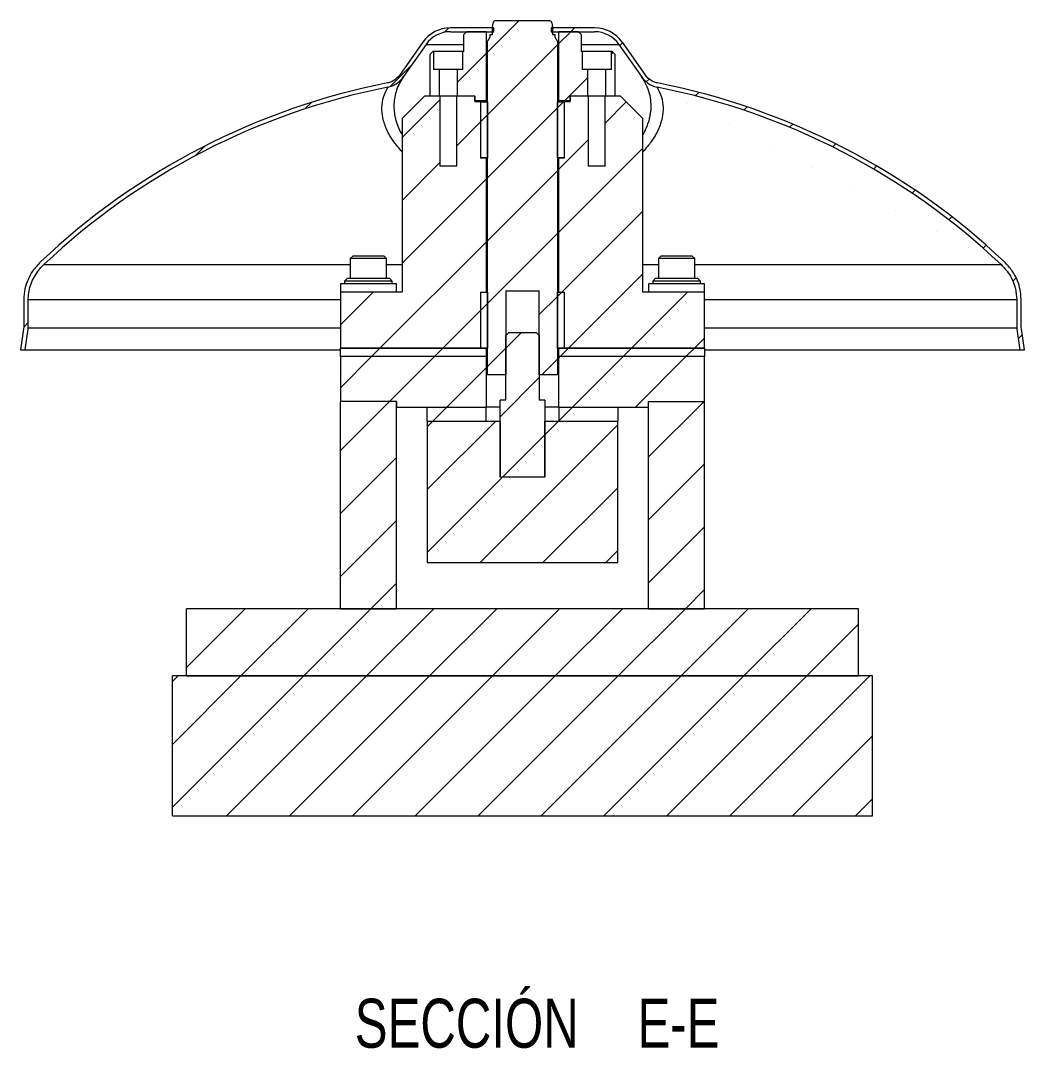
# Model space of a CAD drawing. Header units: millimetres. Extents: x -21 to 4031, y 177 to 2811.
# Drawn here: x 3672.5 to 4030.9, y 830.2 to 1197.3 of the extents above; entities that cross this region are included whole.
import ezdxf

# ---------------------------------------------------------------- set-up
doc = ezdxf.new("R2010")
doc.units = ezdxf.units.MM
doc.styles.add('SLDTEXTSTYLE0', font='TXT', dxfattribs={"width": 0.75})
pattern_1 = [(45, (-1206.17298508073, -828.5643979996075), (-11.22532015133644, 11.22532015133644), [])]

# ---------------------------------------------------------------- blocks, each defined once
blk = doc.blocks.new('SW_NOTE_6')
at = {"color": 0, "linetype": 'Continuous', "lineweight": 0, "char_height": 3.5, "attachment_point": 2, "style": 'SLDTEXTSTYLE0'}
for s, insert in [('SECCIÓN', (10.44531249999991, 4.511737089201883)), ('E-E', (25.56458255648608, 4.511737089201883))]:
    blk.add_mtext(s, dxfattribs=dict(at, insert=insert))

msp = doc.modelspace()

# ---------------------------------------------------------------- hatches: boundary and pattern name
at = {"linetype": 'Continuous', "lineweight": 0}
h = msp.add_hatch(dxfattribs=at)
h.set_pattern_fill('ANSI31', scale=5, style=0)
h.set_pattern_definition(pattern_1)
edge = h.paths.add_edge_path(flags=0)
edge.add_line((3861.210901373917, 1197.268034432825), (3842.270735539814, 1197.268034432825))
edge.add_arc((3842.270735539815, 1196.268034432825), 1.000000000000002, 90, 169.9999999999887)
edge.add_line((3841.285927786802, 1196.441682610492), (3840.990818456865, 1194.768034432825))
edge.add_line((3840.990818456866, 1194.768034432825), (3840.990818456866, 1192.268034432825))
edge.add_line((3840.990818456866, 1192.268034432825), (3840.240818456867, 1192.268034432825))
edge.add_line((3840.240818456867, 1192.268034432825), (3840.240818456867, 1191.500085240394))
edge.add_line((3840.240818456867, 1191.500085240394), (3839.240818456867, 1189.768034432826))
edge.add_line((3839.240818456867, 1189.768034432825), (3839.240818456867, 1070.768034432825))
edge.add_line((3839.240818456867, 1070.768034432825), (3845.740818456866, 1070.768034432825))
edge.add_line((3845.740818456866, 1070.768034432825), (3845.740818456866, 1100.768034432825))
edge.add_line((3845.740818456866, 1100.768034432825), (3857.740818456867, 1100.768034432825))
edge.add_line((3857.740818456867, 1100.768034432825), (3857.740818456867, 1070.768034432825))
edge.add_line((3857.740818456867, 1070.768034432825), (3864.240818456866, 1070.768034432825))
edge.add_line((3864.240818456866, 1070.768034432825), (3864.240818456866, 1189.768034432825))
edge.add_line((3864.240818456866, 1189.768034432825), (3863.240818456866, 1191.500085240394))
edge.add_line((3863.240818456867, 1191.500085240394), (3863.240818456867, 1192.268034432826))
edge.add_line((3863.240818456867, 1192.268034432825), (3862.490818456867, 1192.268034432825))
edge.add_line((3862.490818456867, 1192.268034432825), (3862.490818456867, 1194.768034432825))
edge.add_line((3862.490818456867, 1194.768034432825), (3862.195709126931, 1196.441682610492))
edge.add_arc((3861.210901373917, 1196.268034432825), 1.000000000000002, 10.00000000001125, 90)
h = msp.add_hatch(dxfattribs=at)
h.set_pattern_fill('ANSI31', scale=5, style=0)
h.set_pattern_definition(pattern_1)
edge = h.paths.add_edge_path(flags=0)
edge.add_arc((3825.987623063487, 1182.668034432825), 12.00000000000019, 90, 144.9999999999985)
edge.add_line((3816.15779853202, 1189.550951669038), (3808.11006425499, 1178.057596002508))
edge.add_spline(control_points=[(3808.11006425499, 1178.057596002508), (3807.578587962683, 1177.298569195019), (3806.90124286747, 1176.624367963224), (3806.139164898618, 1176.097276023272), (3805.762314768673, 1175.836627278415), (3805.360256696814, 1175.60855436522), (3804.941393449759, 1175.422792773655), (3804.505299733792, 1175.229389644307), (3804.04599480216, 1175.079925161575), (3803.577894736933, 1174.987920659064)], knot_values=[0, 0, 0, 0, 0.00277980191631353, 0.00277980191631353, 0.00277980191631353, 0.004138576479891916, 0.004138576479891916, 0.004138576479891916, 0.005555168062402534, 0.005555168062402534, 0.005555168062402534, 0.005555168062402534], weights=[1, 1, 1, 1, 1, 1, 1, 1, 1, 1], degree=3, periodic=0)
edge.add_arc((3851.740818456867, 929.5134235476962), 250.1548320540718, 101.1006163060484, 133.4507489901995)
edge.add_spline(control_points=[(3679.701636873135, 1111.117278132342), (3678.637050914274, 1110.108761559239), (3677.671637133561, 1108.982029195645), (3676.849640011926, 1107.767628242891), (3675.557976234922, 1105.859351826654), (3674.595939017796, 1103.675397997094), (3674.099736769967, 1101.425131896643), (3673.828245360017, 1100.193924422171), (3673.689028238401, 1098.925925999457), (3673.689028238401, 1097.665140755701)], knot_values=[0.04994509638318945, 0.04994509638318945, 0.04994509638318945, 0.04994509638318945, 0.05432651562346725, 0.05432651562346725, 0.05432651562346725, 0.06124327101839, 0.06124327101839, 0.06124327101839, 0.06500862924026536, 0.06500862924026536, 0.06500862924026536, 0.06500862924026536], weights=[1, 1, 1, 1, 1, 1, 1, 1, 1, 1], degree=3, periodic=0)
edge.add_line((3673.689028238401, 1097.665140755701), (3673.689028238402, 1087.665140755701))
edge.add_spline(control_points=[(3673.689028238401, 1087.665140755701), (3673.666508233804, 1087.508663599242), (3673.64398925736, 1087.352186294809), (3673.621471307908, 1087.19570884259), (3673.260246956108, 1084.685557269031), (3672.899286871751, 1082.175367652268), (3672.538586327911, 1079.665140755701)], knot_values=[0.3643972442156302, 0.3643972442156302, 0.3643972442156302, 0.3643972442156302, 0.3648715026121995, 0.3648715026121995, 0.3648715026121995, 0.3724793778476108, 0.3724793778476108, 0.3724793778476108, 0.3724793778476108], weights=[1, 1, 1, 1, 1, 1, 1], degree=3, periodic=0)
edge.add_line((3672.538586327911, 1079.665140755701), (3674.162267270784, 1079.665140755701))
edge.add_spline(control_points=[(3674.162267270784, 1079.665140755701), (3674.518076874874, 1082.135815976656), (3674.874144841877, 1084.60645400426), (3675.23047585504, 1087.077054079315), (3675.254558478425, 1087.244029528948), (3675.278642303388, 1087.411004805283), (3675.302727331395, 1087.577979908083)], knot_values=[0.3548922626024608, 0.3548922626024608, 0.3548922626024608, 0.3548922626024608, 0.3623806988624502, 0.3623806988624502, 0.3623806988624502, 0.3628868044712628, 0.3628868044712628, 0.3628868044712628, 0.3628868044712628], weights=[1, 1, 1, 1, 1, 1, 1], degree=3, periodic=0)
edge.add_line((3675.302727331395, 1087.577979908083), (3675.302727331395, 1097.665140755701))
edge.add_spline(control_points=[(3675.302727331395, 1097.665140755701), (3675.302727331395, 1097.987026321817), (3675.312379918327, 1098.309055909593), (3675.331647434698, 1098.630364298039), (3675.440605015309, 1100.447359491355), (3675.868440223427, 1102.268541053474), (3676.566163875343, 1103.94976828156), (3677.270534946793, 1105.647013058552), (3678.264874922773, 1107.244735497335), (3679.454255875945, 1108.645503639304), (3679.909305236425, 1109.181428353321), (3680.395071022969, 1109.692581947163), (3680.905904882385, 1110.175628515976)], knot_values=[0.0708409675287095, 0.0708409675287095, 0.0708409675287095, 0.0708409675287095, 0.07179658045212912, 0.07179658045212912, 0.07179658045212912, 0.07724998036113294, 0.07724998036113294, 0.07724998036113294, 0.08274878093189107, 0.08274878093189107, 0.08274878093189107, 0.08484254034413495, 0.08484254034413495, 0.08484254034413495, 0.08484254034413495], weights=[1, 1, 1, 1, 1, 1, 1, 1, 1, 1, 1, 1, 1], degree=3, periodic=0)
edge.add_arc((3851.740818456864, 929.5134235476953), 248.6431177410739, 101.14474508894489, 133.3985197883264, ccw=False)
edge.add_spline(control_points=[(3803.681026003427, 1173.467633081645), (3804.748016215428, 1173.677879671365), (3805.783947548631, 1174.127357653231), (3806.689425988169, 1174.729525015467), (3807.466117881589, 1175.246045882566), (3808.168830648733, 1175.889289477539), (3808.763780752178, 1176.607675500416), (3808.936722518345, 1176.816497966142), (3809.101358895548, 1177.032485953647), (3809.256877116994, 1177.254588991616)], knot_values=[0, 0, 0, 0, 0.003262279974115594, 0.003262279974115594, 0.003262279974115594, 0.006041146984041874, 0.006041146984041874, 0.006041146984041874, 0.006841288085151755, 0.006841288085151755, 0.006841288085151755, 0.006841288085151755], weights=[1, 1, 1, 1, 1, 1, 1, 1, 1, 1], degree=3, periodic=0)
edge.add_line((3809.256877116994, 1177.254588991616), (3817.304611394024, 1188.747944658146))
edge.add_arc((3825.987623063487, 1182.668034432825), 10.60000000000004, 89.9999999999992, 145.0000000000005, ccw=False)
edge.add_line((3825.987623063487, 1193.268034432825), (3841.540818456866, 1193.268034432825))
edge.add_line((3841.540818456866, 1193.268034432825), (3841.540818456866, 1194.668034432825))
edge.add_line((3841.540818456866, 1194.668034432825), (3825.987623063487, 1194.668034432825))
h = msp.add_hatch(dxfattribs=at)
h.set_pattern_fill('ANSI31', scale=5, style=0)
h.set_pattern_definition(pattern_1)
h.paths.add_polyline_path([(3830.490818456866, 1186.268034432825), (3830.490818456866, 1179.768034432825), (3828.490818456866, 1179.768034432825), (3828.490818456866, 1170.268034432825), (3834.740818456866, 1170.268034432825), (3834.740818456866, 1168.768034432825), (3838.740818456867, 1168.768034432825), (3838.740818456867, 1193.268034432825), (3831.740818456866, 1193.268034432825), (3830.740818456867, 1192.268034432825), (3830.740818456867, 1186.268034432825)], flags=0)
h = msp.add_hatch(dxfattribs=at)
h.set_pattern_fill('ANSI31', scale=5, style=0)
h.set_pattern_definition(pattern_1)
edge = h.paths.add_edge_path(flags=0)
edge.add_spline(control_points=[(3899.903899703094, 1174.987961213437), (3899.453666828917, 1175.076428739655), (3899.011621023343, 1175.218028817982), (3898.590707415531, 1175.400697586365), (3897.840971287938, 1175.726069283784), (3897.141059345663, 1176.189021748143), (3896.535717624784, 1176.738141410385), (3896.101292810176, 1177.132218341216), (3895.707994453638, 1177.577135886704), (3895.371572658742, 1178.057596002508)], knot_values=[0, 0, 0, 0, 0.001376526533581152, 0.001376526533581152, 0.001376526533581152, 0.003849537812072926, 0.003849537812072926, 0.003849537812072926, 0.005612565679000626, 0.005612565679000626, 0.005612565679000626, 0.005612565679000626], weights=[1, 1, 1, 1, 1, 1, 1, 1, 1, 1], degree=3, periodic=0)
edge.add_line((3895.371572658742, 1178.057596002508), (3887.323838381713, 1189.550951669038))
edge.add_arc((3877.494013850245, 1182.668034432825), 12.00000000000023, 35.00000000000146, 90)
edge.add_line((3877.494013850245, 1194.668034432825), (3861.940818456867, 1194.668034432825))
edge.add_line((3861.940818456867, 1194.668034432825), (3861.940818456867, 1193.268034432825))
edge.add_line((3861.940818456867, 1193.268034432825), (3877.494013850245, 1193.268034432825))
edge.add_arc((3877.494013850245, 1182.668034432825), 10.59999999999999, 34.99999999999659, 89.9999999999992, ccw=False)
edge.add_line((3886.177025519709, 1188.747944658146), (3894.224759796738, 1177.254588991616))
edge.add_spline(control_points=[(3894.224759796738, 1177.254588991616), (3894.84400382336, 1176.370216869309), (3895.615719302506, 1175.573117940064), (3896.489892817228, 1174.939558249598), (3896.970589485778, 1174.591171999723), (3897.487807540316, 1174.287815282704), (3898.028193352492, 1174.041999416138), (3898.593535161815, 1173.784831326908), (3899.19133985902, 1173.587707419581), (3899.800699659354, 1173.46759321882)], knot_values=[0, 0, 0, 0, 0.00323885704176669, 0.00323885704176669, 0.00323885704176669, 0.005003078256603525, 0.005003078256603525, 0.005003078256603525, 0.006851215687392003, 0.006851215687392003, 0.006851215687392003, 0.006851215687392003], weights=[1, 1, 1, 1, 1, 1, 1, 1, 1, 1], degree=3, periodic=0)
edge.add_arc((3851.740818456864, 929.5134235476953), 248.6431177410739, 46.601480211671685, 78.85523307043422, ccw=False)
edge.add_spline(control_points=[(4022.575732031345, 1110.175628515976), (4023.354620341434, 1109.439108571688), (4024.076066419952, 1108.635926820257), (4024.720017366139, 1107.778922848953), (4025.881565308819, 1106.233073424196), (4026.808897610276, 1104.475045011643), (4027.398577828022, 1102.633545267423), (4027.5114901334, 1102.280933843108), (4027.612686228485, 1101.924348994055), (4027.701676755478, 1101.564954097919), (4028.016452072602, 1100.293710447318), (4028.178909582337, 1098.974775788625), (4028.178909582337, 1097.665140755701)], knot_values=[0.1181075036263618, 0.1181075036263618, 0.1181075036263618, 0.1181075036263618, 0.121303783591826, 0.121303783591826, 0.121303783591826, 0.1270842791006861, 0.1270842791006861, 0.1270842791006861, 0.1281757755590371, 0.1281757755590371, 0.1281757755590371, 0.1321000984353009, 0.1321000984353009, 0.1321000984353009, 0.1321000984353009], weights=[1, 1, 1, 1, 1, 1, 1, 1, 1, 1, 1, 1, 1], degree=3, periodic=0)
edge.add_line((4028.178909582337, 1097.665140755701), (4028.178909582337, 1087.577979908083))
edge.add_spline(control_points=[(4028.178909582337, 1087.577979908083), (4028.202994610345, 1087.411004805283), (4028.227078435308, 1087.244029528947), (4028.251161058692, 1087.077054079315), (4028.607492071855, 1084.60645400426), (4028.963560038857, 1082.135815976656), (4029.319369642948, 1079.665140755701)], knot_values=[0.3618817538849147, 0.3618817538849147, 0.3618817538849147, 0.3618817538849147, 0.3623878526422053, 0.3623878526422053, 0.3623878526422053, 0.3698761878566499, 0.3698761878566499, 0.3698761878566499, 0.3698761878566499], weights=[1, 1, 1, 1, 1, 1, 1], degree=3, periodic=0)
edge.add_line((4029.319369642948, 1079.665140755701), (4030.943050585823, 1079.665140755701))
edge.add_spline(control_points=[(4030.943050585822, 1079.665140755701), (4030.582350041979, 1082.175367652268), (4030.221389957624, 1084.685557269031), (4029.860165605824, 1087.19570884259), (4029.837647656372, 1087.352186294809), (4029.815128679928, 1087.508663599242), (4029.79260867533, 1087.665140755701)], knot_values=[0.3572566566501913, 0.3572566566501913, 0.3572566566501913, 0.3572566566501913, 0.3648646294960914, 0.3648646294960914, 0.3648646294960914, 0.3653388939961711, 0.3653388939961711, 0.3653388939961711, 0.3653388939961711], weights=[1, 1, 1, 1, 1, 1, 1], degree=3, periodic=0)
edge.add_line((4029.79260867533, 1087.665140755701), (4029.79260867533, 1097.665140755701))
edge.add_spline(control_points=[(4029.79260867533, 1097.665140755701), (4029.79260867533, 1099.134627821675), (4029.60255591513, 1100.615391987878), (4029.235196943338, 1102.038220024891), (4028.700107388759, 1104.110689949493), (4027.770330906988, 1106.11063729029), (4026.558708345532, 1107.875126788238), (4025.753013146027, 1109.048463075707), (4024.813287552692, 1110.1384115861), (4023.780000040597, 1111.117278132341)], knot_values=[0.1333589275506974, 0.1333589275506974, 0.1333589275506974, 0.1333589275506974, 0.1377514781486604, 0.1377514781486604, 0.1377514781486604, 0.1441727764424788, 0.1441727764424788, 0.1441727764424788, 0.1484275278163873, 0.1484275278163873, 0.1484275278163873, 0.1484275278163873], weights=[1, 1, 1, 1, 1, 1, 1, 1, 1, 1], degree=3, periodic=0)
edge.add_arc((3851.740818456867, 929.5134235476962), 250.1548320540718, 46.54925100980066, 78.89924556352267)
h = msp.add_hatch(dxfattribs=at)
h.set_pattern_fill('ANSI31', scale=5, style=0)
h.set_pattern_definition(pattern_1)
h.paths.add_polyline_path([(3874.990818456867, 1170.268034432825), (3874.990818456867, 1179.768034432825), (3872.990818456867, 1179.768034432825), (3872.990818456867, 1186.268034432825), (3872.740818456867, 1186.268034432825), (3872.740818456867, 1192.268034432825), (3871.740818456866, 1193.268034432825), (3864.740818456866, 1193.268034432825), (3864.740818456866, 1168.768034432825), (3868.740818456867, 1168.768034432825), (3868.740818456867, 1170.268034432825)], flags=0)
h = msp.add_hatch(dxfattribs=at)
h.set_pattern_fill('ANSI31', scale=5, style=0)
h.set_pattern_definition(pattern_1)
h.paths.add_polyline_path([(3884.740818456866, 1170.268034432825), (3884.740818456866, 1185.268034432825), (3883.740818456866, 1186.268034432825), (3883.490818456867, 1186.268034432825), (3883.490818456867, 1179.768034432825), (3881.490818456866, 1179.768034432825), (3881.490818456866, 1170.268034432825)], flags=0)
h = msp.add_hatch(dxfattribs=at)
h.set_pattern_fill('ANSI31', scale=5, style=0)
h.set_pattern_definition(pattern_1)
h.paths.add_polyline_path([(3838.740818456867, 1100.268034432825), (3838.740818456867, 1148.268034432825), (3836.740818456867, 1148.268034432825), (3836.740818456867, 1168.268034432825), (3834.740818456866, 1168.268034432825), (3834.740818456866, 1170.268034432825), (3828.240818456867, 1170.268034432825), (3828.240818456867, 1145.268034432825), (3822.240818456866, 1145.268034432825), (3822.240818456866, 1170.268034432825), (3816.740818456867, 1170.268034432825), (3808.740818456867, 1162.268034432825), (3808.740818456867, 1100.268034432825), (3786.740818456866, 1100.268034432825), (3786.740818456866, 1080.268034432825), (3836.740818456867, 1080.268034432826), (3836.740818456867, 1100.268034432825)], flags=0)
h = msp.add_hatch(dxfattribs=at)
h.set_pattern_fill('ANSI31', scale=5, style=0)
h.set_pattern_definition(pattern_1)
h.paths.add_polyline_path([(3839.240818456867, 1168.268034432825), (3836.740818456867, 1168.268034432825), (3836.740818456867, 1148.268034432825), (3839.240818456867, 1148.268034432825)], flags=0)
h = msp.add_hatch(dxfattribs=at)
h.set_pattern_fill('ANSI31', scale=5, style=0)
h.set_pattern_definition(pattern_1)
h.paths.add_polyline_path([(3864.240818456866, 1148.268034432825), (3866.740818456866, 1148.268034432825), (3866.740818456866, 1168.268034432825), (3864.240818456866, 1168.268034432825)], flags=0)
h = msp.add_hatch(dxfattribs=at)
h.set_pattern_fill('ANSI31', scale=5, style=0)
h.set_pattern_definition(pattern_1)
h.paths.add_polyline_path([(3866.740818456866, 1100.268034432825), (3866.740818456866, 1080.268034432826), (3916.740818456866, 1080.268034432826), (3916.740818456866, 1100.268034432825), (3894.740818456866, 1100.268034432825), (3894.740818456866, 1162.268034432825), (3886.740818456866, 1170.268034432825), (3881.240818456867, 1170.268034432825), (3881.240818456867, 1145.268034432825), (3875.240818456866, 1145.268034432825), (3875.240818456866, 1170.268034432825), (3868.740818456867, 1170.268034432825), (3868.740818456867, 1168.268034432825), (3866.740818456866, 1168.268034432825), (3866.740818456866, 1148.268034432825), (3864.740818456866, 1148.268034432825), (3864.740818456866, 1100.268034432825)], flags=0)
h = msp.add_hatch(dxfattribs=at)
h.set_pattern_fill('ANSI31', scale=5, style=0)
h.set_pattern_definition(pattern_1)
h.paths.add_polyline_path([(3839.240818456867, 1100.268034432825), (3836.740818456867, 1100.268034432825), (3836.740818456867, 1080.268034432825), (3839.240818456867, 1080.268034432825)], flags=0)
h = msp.add_hatch(dxfattribs=at)
h.set_pattern_fill('ANSI31', scale=5, style=0)
h.set_pattern_definition(pattern_1)
h.paths.add_polyline_path([(3864.240818456866, 1080.268034432825), (3866.740818456866, 1080.268034432825), (3866.740818456866, 1100.268034432825), (3864.240818456866, 1100.268034432825)], flags=0)
h = msp.add_hatch(dxfattribs=at)
h.set_pattern_fill('ANSI31', scale=5, style=0)
h.set_pattern_definition(pattern_1)
h.paths.add_polyline_path([(3859.740818456867, 1034.268034432825), (3859.740818456867, 1061.768034432825), (3857.740818456867, 1061.768034432825), (3857.740818456867, 1084.768034432825), (3856.740818456867, 1085.768034432825), (3846.740818456867, 1085.768034432825), (3845.740818456866, 1084.768034432825), (3845.740818456866, 1061.768034432825), (3843.740818456866, 1061.768034432825), (3843.740818456866, 1034.268034432825)], flags=0)
h = msp.add_hatch(dxfattribs=at)
h.set_pattern_fill('ANSI31', scale=5, style=0)
h.set_pattern_definition(pattern_1)
h.paths.add_polyline_path([(3786.740818456866, 1080.268034432826), (3786.740818456866, 1077.268034432825), (3838.740818456867, 1077.268034432825), (3838.740818456867, 1080.268034432826)], flags=0)
h = msp.add_hatch(dxfattribs=at)
h.set_pattern_fill('ANSI31', scale=5, style=0)
h.set_pattern_definition(pattern_1)
h.paths.add_polyline_path([(3916.740818456866, 1077.268034432825), (3916.740818456866, 1080.268034432826), (3864.740818456866, 1080.268034432826), (3864.740818456866, 1077.268034432825)], flags=0)
h = msp.add_hatch(dxfattribs=at)
h.set_pattern_fill('ANSI31', scale=5, style=0)
h.set_pattern_definition(pattern_1)
h.paths.add_polyline_path([(3806.740818456867, 1061.268034432826), (3806.740818456867, 1059.268034432825), (3838.740818456867, 1059.268034432825), (3838.740818456867, 1077.268034432825), (3786.740818456866, 1077.268034432825), (3786.740818456866, 1061.268034432826)], flags=0)
h = msp.add_hatch(dxfattribs=at)
h.set_pattern_fill('ANSI31', scale=5, style=0)
h.set_pattern_definition(pattern_1)
h.paths.add_polyline_path([(3896.740818456866, 1061.268034432826), (3916.740818456866, 1061.268034432826), (3916.740818456866, 1077.268034432825), (3864.740818456866, 1077.268034432825), (3864.740818456866, 1059.268034432825), (3896.740818456866, 1059.268034432825)], flags=0)
h = msp.add_hatch(dxfattribs=at)
h.set_pattern_fill('ANSI31', scale=5, style=0)
h.set_pattern_definition(pattern_1)
h.paths.add_polyline_path([(3786.740818456866, 1061.268034432826), (3786.740818456866, 987.2680344328251), (3806.740818456867, 987.2680344328251), (3806.740818456867, 1061.268034432826)], flags=0)
h = msp.add_hatch(dxfattribs=at)
h.set_pattern_fill('ANSI31', scale=5, style=0)
h.set_pattern_definition(pattern_1)
h.paths.add_polyline_path([(3896.740818456866, 1061.268034432826), (3896.740818456866, 987.2680344328251), (3916.740818456866, 987.2680344328251), (3916.740818456866, 1061.268034432826)], flags=0)
h = msp.add_hatch(dxfattribs=at)
h.set_pattern_fill('ANSI31', scale=5, style=0)
h.set_pattern_definition(pattern_1)
h.paths.add_polyline_path([(3817.740818456867, 1059.268034432825), (3817.740818456867, 1054.268034432825), (3838.740818456867, 1054.268034432825), (3838.740818456867, 1059.268034432825)], flags=0)
h = msp.add_hatch(dxfattribs=at)
h.set_pattern_fill('ANSI31', scale=5, style=0)
h.set_pattern_definition(pattern_1)
h.paths.add_polyline_path([(3885.740818456866, 1054.268034432825), (3885.740818456866, 1059.268034432825), (3864.740818456866, 1059.268034432825), (3864.740818456866, 1054.268034432825)], flags=0)
h = msp.add_hatch(dxfattribs=at)
h.set_pattern_fill('ANSI31', scale=5, style=0)
h.set_pattern_definition(pattern_1)
h.paths.add_polyline_path([(3817.740818456867, 1054.268034432825), (3817.740818456867, 1003.768034432825), (3885.740818456866, 1003.768034432825), (3885.740818456866, 1054.268034432825), (3859.740818456867, 1054.268034432825), (3859.740818456867, 1034.268034432825), (3843.740818456866, 1034.268034432825), (3843.740818456866, 1054.268034432825)], flags=0)
h = msp.add_hatch(dxfattribs=at)
h.set_pattern_fill('ANSI31', scale=5, style=0)
h.set_pattern_definition(pattern_1)
h.paths.add_polyline_path([(3731.740818456866, 987.2680344328251), (3731.740818456866, 963.2680344328253), (3971.740818456866, 963.2680344328253), (3971.740818456866, 987.2680344328251)], flags=0)
h = msp.add_hatch(dxfattribs=at)
h.set_pattern_fill('ANSI31', scale=5, style=0)
h.set_pattern_definition(pattern_1)
h.paths.add_polyline_path([(3726.740818456866, 963.2680344328253), (3726.740818456866, 913.2680344328253), (3976.740818456866, 913.2680344328253), (3976.740818456866, 963.2680344328253)], flags=0)

# ---------------------------------------------------------------- linework, layer by layer
at = {"color": 7, "linetype": 'Continuous', "lineweight": 15}
for p, q in [((3842.270735637405, 1197.268031810221), (3861.210901276328, 1197.268031810221)), ((3841.540818088807, 1194.668032501635), (3825.987623990633, 1194.668032501635)), ((3825.987623990633, 1193.26803860515), (3841.540818088807, 1193.26803860515)), ((3831.740818903901, 1193.26803860515), (3830.740818739989, 1192.268036578593)), ((3838.740818188646, 1193.26803860515), (3831.740818903901, 1193.26803860515)), ((3838.740818188646, 1193.26803860515), (3838.740818188646, 1168.768041108545)), ((3840.990818091787, 1194.768034194406), (3841.285928138652, 1196.441687916216)), ((3840.990818091787, 1192.268036578593), (3840.990818091787, 1194.768034194406)), ((3841.540818088807, 1193.26803860515), (3841.540818088807, 1194.668032501635)), ((3861.940818824925, 1194.668032501635), (3861.940818824925, 1193.26803860515)), ((3877.4940129231, 1194.668032501635), (3861.940818824925, 1194.668032501635)), ((3861.940818824925, 1193.26803860515), (3877.4940129231, 1193.26803860515)), ((3862.195708775081, 1196.441687916216), (3862.490818821944, 1194.768034194406)), ((3862.490818821944, 1194.768034194406), (3862.490818821944, 1192.268036578593)), ((3864.740818725087, 1168.768041108545), (3864.740818725087, 1193.26803860515)), ((3871.740818009832, 1193.26803860515), (3864.740818725087, 1193.26803860515)), ((3872.740818173744, 1192.268036578593), (3871.740818009832, 1193.26803860515)), ((3816.157799200274, 1189.550958846506), (3808.110065744379, 1178.057588909563)), ((3830.740818739989, 1186.268039320406), (3830.740818739989, 1192.268036578593)), ((3839.240818270602, 1189.768038962778), (3840.240818434514, 1191.500090335306)), ((3839.240818270602, 1070.768036220964), (3839.240818270602, 1189.768038962778)), ((3840.240818434514, 1191.500090335306), (3840.240818434514, 1192.268036578593)), ((3840.240818434514, 1192.268036578593), (3840.990818091787, 1192.268036578593)), ((3862.490818821944, 1192.268036578593), (3863.240818479218, 1192.268036578593)), ((3863.240818479218, 1192.268036578593), (3863.240818479218, 1191.500090335306)), ((3863.240818479218, 1191.500090335306), (3864.24081864313, 1189.768038962778)), ((3864.24081864313, 1189.768038962778), (3864.24081864313, 1070.768036220964)), ((3872.740818173744, 1192.268036578593), (3872.740818173744, 1186.268039320406)), ((3887.323837713458, 1189.550958846506), (3895.371571169354, 1178.057588909563)), ((3817.304611192204, 1188.747950170931), (3809.256877736309, 1177.254595135149)), ((3819.740816936947, 1186.268039320406), (3818.74081863568, 1185.268037293848)), ((3819.990817443588, 1186.268039320406), (3819.740816936947, 1186.268039320406)), ((3819.990817443588, 1186.268039320406), (3819.990817443588, 1179.76803359836)), ((3830.490818233349, 1186.268039320406), (3819.990817443588, 1186.268039320406)), ((3830.490818233349, 1179.76803359836), (3830.490818233349, 1186.268039320406)), ((3830.740818739989, 1186.268039320406), (3830.490818233349, 1186.268039320406)), ((3872.990818680383, 1186.268039320406), (3872.740818173744, 1186.268039320406)), ((3872.990818680383, 1186.268039320406), (3872.990818680383, 1179.76803359836)), ((3883.490819470145, 1186.268039320406), (3872.990818680383, 1186.268039320406)), ((3883.490819470145, 1179.76803359836), (3883.490819470145, 1186.268039320406)), ((3883.740819976784, 1186.268039320406), (3883.490819470145, 1186.268039320406)), ((3884.740818278052, 1185.268037293848), (3883.740819976784, 1186.268039320406)), ((3886.177025721528, 1188.747950170931), (3894.224759177424, 1177.254595135149)), ((3818.74081863568, 1170.268036697802), (3818.74081863568, 1185.268037293848)), ((3884.740818278052, 1185.268037293848), (3884.740818278052, 1170.268036697802)), ((3821.990817771412, 1179.76803359836), (3819.990817443588, 1179.76803359836)), ((3821.990817771412, 1179.76803359836), (3821.990817771412, 1170.268036697802)), ((3828.490817905524, 1179.76803359836), (3821.990817771412, 1179.76803359836)), ((3828.490817905524, 1170.268036697802), (3828.490817905524, 1179.76803359836)), ((3830.490818233349, 1179.76803359836), (3828.490817905524, 1179.76803359836)), ((3874.990819008209, 1179.76803359836), (3872.990818680383, 1179.76803359836)), ((3874.990819008209, 1179.76803359836), (3874.990819008209, 1170.268036697802)), ((3881.490819142319, 1179.76803359836), (3874.990819008209, 1179.76803359836)), ((3881.490819142319, 1170.268036697802), (3881.490819142319, 1179.76803359836)), ((3883.490819470145, 1179.76803359836), (3881.490819142319, 1179.76803359836)), ((3808.740816996552, 1162.2680353865), (3816.740818307855, 1170.268036697802)), ((3822.240818278053, 1170.268036697802), (3816.740818307855, 1170.268036697802)), ((3821.990817771412, 1170.268036697802), (3818.74081863568, 1170.268036697802)), ((3822.240818278053, 1170.268036697802), (3822.240818278053, 1145.268030737337)), ((3828.240819261528, 1170.268036697802), (3822.240818278053, 1170.268036697802)), ((3828.240819261528, 1145.268030737337), (3828.240819261528, 1170.268036697802)), ((3834.740817532994, 1170.268036697802), (3828.240819261528, 1170.268036697802)), ((3834.740817532994, 1170.268036697802), (3828.490817905524, 1170.268036697802)), ((3834.740817532994, 1168.768041108545), (3834.740817532994, 1170.268036697802)), ((3834.740817532994, 1170.268036697802), (3834.740817532994, 1168.268032644686)), ((3834.740817532994, 1168.768041108545), (3838.740818188646, 1168.768041108545)), ((3836.740818792142, 1168.268032644686), (3834.740817532994, 1168.268032644686)), ((3836.740818792142, 1168.268032644686), (3836.740818792142, 1148.268036817011)), ((3836.740818792142, 1168.268032644686), (3839.240818270602, 1168.268032644686)), ((3839.240818270602, 1168.768041108545), (3838.740818188646, 1168.768041108545)), ((3839.240818270602, 1168.268032644686), (3839.240818270602, 1148.268036817011)), ((3864.740818725087, 1168.768041108545), (3864.24081864313, 1168.768041108545)), ((3864.24081864313, 1148.268036817011), (3864.24081864313, 1168.268032644686)), ((3864.24081864313, 1168.268032644686), (3866.740818121591, 1168.268032644686)), ((3864.740818725087, 1168.768041108545), (3868.740819380739, 1168.768041108545)), ((3866.740818121591, 1148.268036817011), (3866.740818121591, 1168.268032644686)), ((3868.740819380739, 1168.268032644686), (3866.740818121591, 1168.268032644686)), ((3868.740819380739, 1170.268036697802), (3868.740819380739, 1168.768041108545)), ((3874.990819008209, 1170.268036697802), (3868.740819380739, 1170.268036697802)), ((3868.740819380739, 1168.268032644686), (3868.740819380739, 1170.268036697802)), ((3875.240817652204, 1170.268036697802), (3868.740819380739, 1170.268036697802)), ((3875.240817652204, 1170.268036697802), (3875.240817652204, 1145.268030737337)), ((3881.24081863568, 1170.268036697802), (3875.240817652204, 1170.268036697802)), ((3881.24081863568, 1145.268030737337), (3881.24081863568, 1170.268036697802)), ((3886.740818605877, 1170.268036697802), (3881.24081863568, 1170.268036697802)), ((3884.740818278052, 1170.268036697802), (3881.490819142319, 1170.268036697802)), ((3886.740818605877, 1170.268036697802), (3894.74081991718, 1162.2680353865)), ((3808.740816996552, 1162.2680353865), (3808.740816996552, 1100.268028949198)), ((3894.74081991718, 1100.268028949198), (3894.74081991718, 1162.2680353865)), ((3828.240819261528, 1145.268030737337), (3822.240818278053, 1145.268030737337)), ((3836.740818792142, 1148.268036817011), (3839.240818270602, 1148.268036817011)), ((3838.740818188646, 1148.268036817011), (3836.740818792142, 1148.268036817011)), ((3838.740818188646, 1148.268036817011), (3838.740818188646, 1100.268028949198)), ((3864.24081864313, 1148.268036817011), (3866.740818121591, 1148.268036817011)), ((3864.740818725087, 1100.268028949198), (3864.740818725087, 1148.268036817011)), ((3866.740818121591, 1148.268036817011), (3864.740818725087, 1148.268036817011)), ((3881.24081863568, 1145.268030737337), (3875.240817652204, 1145.268030737337)), ((3791.240818784691, 1113.26804039329), (3790.240816758134, 1112.268038366732)), ((3790.240816758134, 1112.268038366732), (3790.240816758134, 1105.268039081988)), ((3790.308218435504, 1112.268038366732), (3790.240816758134, 1112.268038366732)), ((3803.240817026354, 1112.268038366732), (3790.308218435504, 1112.268038366732)), ((3791.240818784691, 1113.26804039329), (3802.240818725087, 1113.26804039329)), ((3803.240817026354, 1112.268038366732), (3802.240818725087, 1113.26804039329)), ((3803.240817026354, 1105.268039081988), (3803.240817026354, 1112.268038366732)), ((3901.240818188645, 1113.26804039329), (3900.240819887377, 1112.268038366732)), ((3900.240819887377, 1112.268038366732), (3900.240819887377, 1105.268039081988)), ((3900.308217839457, 1112.268038366732), (3900.240819887377, 1112.268038366732)), ((3913.240820155598, 1112.268038366732), (3900.308217839457, 1112.268038366732)), ((3901.240818188645, 1113.26804039329), (3912.24081812904, 1113.26804039329)), ((3913.240820155598, 1112.268038366732), (3912.24081812904, 1113.26804039329)), ((3913.240820155598, 1105.268039081988), (3913.240820155598, 1112.268038366732)), ((3789.240818456867, 1105.268039081988), (3788.240816430308, 1104.26803705543)), ((3789.240818456867, 1105.268039081988), (3804.240819052912, 1105.268039081988)), ((3805.24081735418, 1104.26803705543), (3804.240819052912, 1105.268039081988)), ((3899.24081786082, 1105.268039081988), (3898.240819559553, 1104.26803705543)), ((3899.24081786082, 1105.268039081988), (3914.240818456866, 1105.268039081988)), ((3915.240820483424, 1104.26803705543), (3914.240818456866, 1105.268039081988)), ((3786.740820841052, 1103.268035028872), (3786.740820841052, 1100.268028949198)), ((3800.395730869033, 1103.268035028872), (3786.740820841052, 1103.268035028872)), ((3788.240816430308, 1104.26803705543), (3788.240816430308, 1103.268035028872)), ((3805.24081735418, 1104.26803705543), (3788.240816430308, 1104.26803705543)), ((3806.740816668727, 1103.268035028872), (3800.395730869033, 1103.268035028872)), ((3805.24081735418, 1103.268035028872), (3805.24081735418, 1104.26803705543)), ((3806.740816668727, 1100.268028949198), (3806.740816668727, 1103.268035028872)), ((3896.740820245005, 1103.268035028872), (3896.740820245005, 1100.268028949198)), ((3910.395733998277, 1103.268035028872), (3896.740820245005, 1103.268035028872)), ((3898.240819559553, 1104.26803705543), (3898.240819559553, 1103.268035028872)), ((3915.240820483424, 1104.26803705543), (3898.240819559553, 1104.26803705543)), ((3916.74081607268, 1103.268035028872), (3910.395733998277, 1103.268035028872)), ((3915.240820483424, 1103.268035028872), (3915.240820483424, 1104.26803705543)), ((3916.74081607268, 1100.268028949198), (3916.74081607268, 1103.268035028872)), ((3673.689033822276, 1097.66513881534), (3673.689033822276, 1087.665140901503)), ((3675.302725271441, 1087.577976559099), (3675.302725271441, 1097.66513881534)), ((3786.740820841052, 1100.268028949198), (3786.740820841052, 1080.268033121523)), ((3808.740816996552, 1100.268028949198), (3786.740820841052, 1100.268028949198)), ((3836.740818792142, 1100.268028949198), (3836.740818792142, 1080.268033121523)), ((3836.740818792142, 1100.268028949198), (3839.240818270602, 1100.268028949198)), ((3836.740818792142, 1100.268028949198), (3838.740818188646, 1100.268028949198)), ((3839.240818270602, 1100.268028949198), (3839.240818270602, 1080.268033121523)), ((3845.740818404712, 1100.768037413058), (3857.740818509021, 1100.768037413058)), ((3845.740818404712, 1100.768037413058), (3845.740818404712, 1070.768036220964)), ((3857.740818509021, 1070.768036220964), (3857.740818509021, 1100.768037413058)), ((3864.24081864313, 1080.268033121523), (3864.24081864313, 1100.268028949198)), ((3864.24081864313, 1100.268028949198), (3866.740818121591, 1100.268028949198)), ((3864.740818725087, 1100.268028949198), (3866.740818121591, 1100.268028949198)), ((3866.740818121591, 1080.268033121523), (3866.740818121591, 1100.268028949198)), ((3916.74081607268, 1100.268028949198), (3894.74081991718, 1100.268028949198)), ((3916.74081607268, 1080.268033121523), (3916.74081607268, 1100.268028949198)), ((4028.178911642291, 1097.66513881534), (4028.178911642291, 1087.577976559099)), ((4029.792603091456, 1087.665140901503), (4029.792603091456, 1097.66513881534)), ((3675.302725271441, 1087.577976559099), (3786.740820841052, 1087.577976559099)), ((3916.74081607268, 1087.577976559099), (4028.178911642291, 1087.577976559099)), ((3846.740818568625, 1085.768036817011), (3845.740818404712, 1084.768034790453)), ((3845.740818404712, 1061.768032883104), (3845.740818404712, 1084.768034790453)), ((3856.740818345107, 1085.768036817011), (3846.740818568625, 1085.768036817011)), ((3857.740818509021, 1084.768034790453), (3856.740818345107, 1085.768036817011)), ((3857.740818509021, 1084.768034790453), (3857.740818509021, 1061.768032883104)), ((3672.538589672305, 1079.665139590201), (3674.16226489947, 1079.665139590201)), ((3674.16226489947, 1079.665139590201), (3786.740820841052, 1079.665139590201)), ((3838.740818188646, 1080.268033121523), (3786.740820841052, 1080.268033121523)), ((3786.740820841052, 1077.26803449243), (3786.740820841052, 1080.268033121523)), ((3786.740820841052, 1080.268033121523), (3836.740818792142, 1080.268033121523)), ((3836.740818792142, 1080.268033121523), (3839.240818270602, 1080.268033121523)), ((3838.740818188646, 1080.268033121523), (3838.740818188646, 1077.26803449243)), ((3864.24081864313, 1080.268033121523), (3866.740818121591, 1080.268033121523)), ((3864.740818725087, 1077.26803449243), (3864.740818725087, 1080.268033121523)), ((3916.74081607268, 1080.268033121523), (3864.740818725087, 1080.268033121523)), ((3866.740818121591, 1080.268033121523), (3916.74081607268, 1080.268033121523)), ((3916.74081607268, 1080.268033121523), (3916.74081607268, 1077.26803449243)), ((3916.74081607268, 1079.665139590201), (4029.319372014262, 1079.665139590201)), ((4029.319372014262, 1079.665139590201), (4030.943047241427, 1079.665139590201)), ((3838.740818188646, 1077.26803449243), (3786.740820841052, 1077.26803449243)), ((3786.740820841052, 1077.26803449243), (3786.740820841052, 1061.268031869826)), ((3839.240818270602, 1077.26803449243), (3838.740818188646, 1077.26803449243)), ((3838.740818188646, 1077.26803449243), (3838.740818188646, 1059.26803526729)), ((3864.740818725087, 1077.26803449243), (3864.24081864313, 1077.26803449243)), ((3916.74081607268, 1077.26803449243), (3864.740818725087, 1077.26803449243)), ((3864.740818725087, 1059.26803526729), (3864.740818725087, 1077.26803449243)), ((3916.74081607268, 1061.268031869826), (3916.74081607268, 1077.26803449243)), ((3845.740818404712, 1070.768036220964), (3839.240818270602, 1070.768036220964)), ((3864.24081864313, 1070.768036220964), (3857.740818509021, 1070.768036220964)), ((3786.740820841052, 987.2680346414415), (3786.740820841052, 1061.268031869826)), ((3806.740816668727, 1061.268031869826), (3786.740820841052, 1061.268031869826)), ((3806.740816668727, 987.2680346414415), (3806.740816668727, 1061.268031869826)), ((3806.740816668727, 1061.268031869826), (3806.740816668727, 1059.26803526729)), ((3843.740818076886, 1034.268036757406), (3843.740818076886, 1061.768032883104)), ((3845.740818404712, 1061.768032883104), (3843.740818076886, 1061.768032883104)), ((3859.740818836845, 1061.768032883104), (3857.740818509021, 1061.768032883104)), ((3859.740818836845, 1061.768032883104), (3859.740818836845, 1034.268036757406)), ((3896.740820245005, 1059.26803526729), (3896.740820245005, 1061.268031869826)), ((3896.740820245005, 1061.268031869826), (3916.74081607268, 1061.268031869826)), ((3896.740820245005, 987.2680346414415), (3896.740820245005, 1061.268031869826)), ((3916.74081607268, 987.2680346414415), (3916.74081607268, 1061.268031869826)), ((3806.740816668727, 1059.26803526729), (3838.740818188646, 1059.26803526729)), ((3817.740816609123, 1059.26803526729), (3838.740818188646, 1059.26803526729)), ((3817.740816609123, 1054.268032585081), (3817.740816609123, 1059.26803526729)), ((3838.740818188646, 1054.268032585081), (3838.740818188646, 1059.26803526729)), ((3843.740818076886, 1059.26803526729), (3838.740818188646, 1059.26803526729)), ((3864.740818725087, 1059.26803526729), (3859.740818836845, 1059.26803526729)), ((3864.740818725087, 1059.26803526729), (3864.740818725087, 1054.268032585081)), ((3864.740818725087, 1059.26803526729), (3885.74082030461, 1059.26803526729)), ((3864.740818725087, 1059.26803526729), (3896.740820245005, 1059.26803526729)), ((3885.74082030461, 1059.26803526729), (3885.74082030461, 1054.268032585081)), ((3817.740816609123, 1054.268032585081), (3838.740818188646, 1054.268032585081)), ((3817.740816609123, 1054.268032585081), (3817.740816609123, 1003.768034552035)), ((3817.740816609123, 1054.268032585081), (3843.740818076886, 1054.268032585081)), ((3843.740818076886, 1054.268032585081), (3843.740818076886, 1034.268036757406)), ((3859.740818836845, 1034.268036757406), (3859.740818836845, 1054.268032585081)), ((3859.740818836845, 1054.268032585081), (3885.74082030461, 1054.268032585081)), ((3864.740818725087, 1054.268032585081), (3885.74082030461, 1054.268032585081)), ((3885.74082030461, 1003.768034552035), (3885.74082030461, 1054.268032585081)), ((3859.740818836845, 1034.268036757406), (3843.740818076886, 1034.268036757406)), ((3817.740816609123, 1003.768034552035), (3885.74082030461, 1003.768034552035)), ((3731.740821139075, 963.2680344328251), (3731.740821139075, 987.2680346414415)), ((3971.740815774657, 987.2680346414415), (3731.740821139075, 987.2680346414415)), ((3786.740820841052, 987.2680346414415), (3806.740816668727, 987.2680346414415)), ((3896.740820245005, 987.2680346414415), (3916.74081607268, 987.2680346414415)), ((3971.740815774657, 963.2680344328251), (3971.740815774657, 987.2680346414415)), ((3976.740818456866, 963.2680344328253), (3726.740818456866, 963.2680344328253)), ((3726.740818456866, 913.268033687767), (3726.740818456866, 963.2680344328253)), ((3731.740821139075, 963.2680344328251), (3971.740815774657, 963.2680344328251)), ((3976.740818456866, 913.268033687767), (3976.740818456866, 963.2680344328253)), ((3726.740818456866, 913.268033687767), (3976.740818456866, 913.268033687767))]:
    msp.add_line(p, q, dxfattribs=at)
at = {"color": 8, "linetype": 'Continuous', "lineweight": 15}
for p, q in [((3817.304611192204, 1188.747950170931), (3830.740818739989, 1188.747950170931)), ((3872.740818173744, 1188.747950170931), (3886.177025721528, 1188.747950170931)), ((3680.905904607036, 1110.175632213053), (3790.240816758134, 1110.175632213053)), ((3803.240817026354, 1110.175632213053), (3808.740816996552, 1110.175632213053)), ((3894.74081991718, 1110.175632213053), (3900.240819887377, 1110.175632213053)), ((3913.240820155598, 1110.175632213053), (4022.575732306697, 1110.175632213053)), ((3675.302725271441, 1097.66513881534), (3786.740820841052, 1097.66513881534)), ((3916.74081607268, 1097.66513881534), (4028.178911642291, 1097.66513881534))]:
    msp.add_line(p, q, dxfattribs=at)
at = {"color": 7, "linetype": 'Continuous', "lineweight": 15, "flags": 128}
for points in [[(3673.689033822276, 1087.665140901503), (3673.621471957424, 1087.195709620413), (3672.538589672305, 1079.665139590201)], [(3674.16226489947, 1079.665139590201), (3675.230469540813, 1087.077051673826), (3675.302725271441, 1087.577976559099)], [(4028.178911642291, 1087.577976559099), (4028.25116737292, 1087.077051673826), (4029.319372014262, 1079.665139590201)], [(4030.943047241427, 1079.665139590201), (4029.86016495631, 1087.195709620413), (4029.792603091456, 1087.665140901503)]]:
    msp.add_lwpolyline(points, dxfattribs=at)
at = {"color": 7, "linetype": 'Continuous', "lineweight": 15}
for centre, radius, start, end in [((3842.270735539815, 1196.268034432825), 1.000000000000378, 90, 169.9999999999883), ((3861.210901373917, 1196.268034432825), 1.000000000000378, 10.00000000001166, 90), ((3825.987623063487, 1182.668034432825), 11.99999999999989, 90, 144.999999999998), ((3825.987623063487, 1182.668034432825), 10.6000000000001, 90, 145.0000000000026), ((3877.494013850245, 1182.668034432825), 11.99999999999989, 35.00000000000206, 90), ((3877.494013850245, 1182.668034432825), 10.6000000000001, 34.99999999999736, 90), ((3851.740818456867, 929.5134235476962), 250.1548320540725, 101.1006317537653, 133.4507489901998), ((3851.740818456867, 929.5134235476962), 250.1548320540715, 46.5492510098011, 78.89924556352197), ((3851.740818456864, 929.5134235476951), 248.643117741074, 101.1447450889467, 133.3985197883263), ((3851.740818456864, 929.5134235476951), 248.643117741074, 46.60148021167283, 78.85521429383344)]:
    msp.add_arc(centre, radius, start, end, dxfattribs=at)
for points, knots in [([(3808.110065744379, 1178.057588909563), (3807.499108058284, 1177.349625223395), (3806.586028893647, 1176.291570130756), (3804.943901166137, 1175.360261781896), (3804.039308041472, 1175.113690274467), (3803.577896193721, 1174.987919901308)], [0, 0, 0, 0, 0.4976730549574597, 0.7437747451677906, 0.9999999999999999, 0.9999999999999999, 0.9999999999999999, 0.9999999999999999]), ([(3803.681127713181, 1173.467539523539), (3804.200858020138, 1173.604012574955), (3805.261443593742, 1173.882505761863), (3807.045982337332, 1174.874297906892), (3808.380872636581, 1176.06737226416), (3809.095852046009, 1177.036361950892), (3809.256877736309, 1177.254595135149)], [0, 0, 0, 0, 0.2331484066975963, 0.475773364265962, 0.8819351231954159, 1, 1, 1, 1]), ([(3894.224759177424, 1177.254595135149), (3894.927755330143, 1176.423581542021), (3896.017321847105, 1175.135602108972), (3898.025613740303, 1173.955886762094), (3899.200169036111, 1173.63279199149), (3899.800699190356, 1173.467599128184)], [0, 0, 0, 0, 0.4705505814728569, 0.7293015134260966, 0.9999999999999999, 0.9999999999999999, 0.9999999999999999, 0.9999999999999999]), ([(3899.903900907495, 1174.987964604792), (3899.460303995394, 1175.108608715102), (3898.226568790452, 1175.444145059244), (3896.624453934261, 1176.507447240362), (3895.740779395495, 1177.600782357519), (3895.371571169354, 1178.057588909563)], [0, 0, 0, 0, 0.2463359533850994, 0.6851114821690352, 1, 1, 1, 1]), ([(3679.701637462833, 1111.117281292376), (3678.693321460359, 1110.04305194703), (3676.903298786493, 1108.136015977766), (3675.095108394095, 1104.785051171294), (3673.921537081076, 1101.373368126058), (3673.768273438984, 1098.928943334732), (3673.689033822276, 1097.66513881534)], [0, 0, 0, 0, 0.2908506596768365, 0.5163354288270843, 0.749938115058066, 1, 1, 1, 1]), ([(3675.302725271441, 1097.66513881534), (3675.308622109807, 1097.987039399155), (3675.33124758856, 1099.222134269764), (3675.658262230484, 1101.35836880938), (3676.497223464439, 1103.987237334597), (3677.771530230173, 1106.443473107463), (3679.263641901917, 1108.522603788881), (3680.40991056904, 1109.676386726645), (3680.905904607036, 1110.175632213053)], [0, 0, 0, 0, 0.06856582823669093, 0.2630790592259395, 0.457637658028016, 0.6538977914947123, 0.8502404917106235, 1, 1, 1, 1]), ([(4022.575732306697, 1110.175632213053), (4023.321305091571, 1109.401713563259), (4024.741786059974, 1107.927227456165), (4026.342037475093, 1105.351255772811), (4027.243255478234, 1103.214631118208), (4027.980197015195, 1100.66405526188), (4028.091859605282, 1098.978891050416), (4028.178911642291, 1097.66513881534)], [0, 0, 0, 0, 0.2284610764446139, 0.4352688532815869, 0.6419805254522284, 0.720888396698815, 1, 1, 1, 1]), ([(4029.792603091456, 1097.66513881534), (4029.686205719678, 1099.139542903708), (4029.5032347525, 1101.675067395977), (4028.232624616196, 1105.093051350064), (4026.492221459845, 1108.238536852676), (4024.760364231857, 1110.076725005776), (4023.7799994509, 1111.117281292376)], [0, 0, 0, 0, 0.2914819229567209, 0.5012598381549821, 0.7176745971775786, 1, 1, 1, 1])]:
    msp.add_open_spline(points, degree=3, knots=knots, dxfattribs=at)
at = {"color": 8, "linetype": 'Continuous', "lineweight": 15}
for points, knots in [([(3809.256877736309, 1177.254595135149), (3808.762187705889, 1176.488780896876), (3807.748955207433, 1174.920227204088), (3806.721129035829, 1172.476897460414), (3806.049038628011, 1169.963264582537), (3805.76546140536, 1167.377888997764), (3805.863319492129, 1164.940702231023), (3806.258134344358, 1162.616105196431), (3806.893970131599, 1160.415636673828), (3807.713115919079, 1158.348664395065), (3808.43899384661, 1157.021136134167), (3808.740816996552, 1156.469144199785)], [0, 0, 0, 0, 0.1173242753052018, 0.2403055677035692, 0.3622223063491565, 0.483469703462413, 0.6113190526013182, 0.7083726032126629, 0.8117596230051184, 0.9217288453386269, 0.9999999999999999, 0.9999999999999999, 0.9999999999999999, 0.9999999999999999]), ([(3894.74081991718, 1156.439774011072), (3894.769381600015, 1156.487119780738), (3895.110133472262, 1157.051973040618), (3895.668002020642, 1158.213101107981), (3896.386953204408, 1159.888932063918), (3896.938092512292, 1161.579477894302), (3897.323392567438, 1163.182225802758), (3897.660197949627, 1165.346588759631), (3897.720887275633, 1168.010500323536), (3897.175983452806, 1171.226346827146), (3896.09167180182, 1174.301443642035), (3894.834542335482, 1176.290017564586), (3894.224759177424, 1177.254595135149)], [0, 0, 0, 0, 0.006731896171762245, 0.08031411305798147, 0.1638424149852911, 0.243154468667688, 0.3183768550245454, 0.3896305025864852, 0.5487556911346508, 0.6964662795027154, 0.8527679482361812, 1, 1, 1, 1]), ([(3808.740816996552, 1150.44757006019), (3807.701376894074, 1151.622127734967), (3805.414552917851, 1154.206217617329), (3803.145800499791, 1158.274732166595), (3801.7546201368, 1162.396629912513), (3801.43820895611, 1166.299331364208), (3801.957288604264, 1169.969040996506), (3803.106636114372, 1172.301820568512), (3803.681023405053, 1173.467628930506)], [0, 0, 0, 0, 0.1519838947191838, 0.3343727200969934, 0.5158792354587752, 0.6770622166301391, 0.8386115976090223, 0.9999999999999999, 0.9999999999999999, 0.9999999999999999, 0.9999999999999999]), ([(3899.800781146743, 1173.467599128184), (3900.374581487351, 1172.302455881295), (3901.521313993654, 1169.973932279707), (3902.045810261407, 1166.304645863019), (3901.726863540309, 1162.404128607972), (3900.340551119074, 1158.285901951934), (3898.075296898959, 1154.215324421447), (3895.787676238109, 1151.628920016926), (3894.74081991718, 1150.445334886011)], [0, 0, 0, 0, 0.161287682449788, 0.322331332419949, 0.4839849562641586, 0.6653112964825503, 0.8468404352095985, 1, 1, 1, 1])]:
    msp.add_open_spline(points, degree=3, knots=knots, dxfattribs=at)

# ---------------------------------------------------------------- block references
at = {"color": 7, "linetype": 'Continuous', "lineweight": 0, "xscale": 5, "yscale": 5, "zscale": 5}
msp.add_blockref('SW_NOTE_6', (3779.602409920014, 825.4395617805392), dxfattribs=at)

doc.saveas('drawing.dxf')
